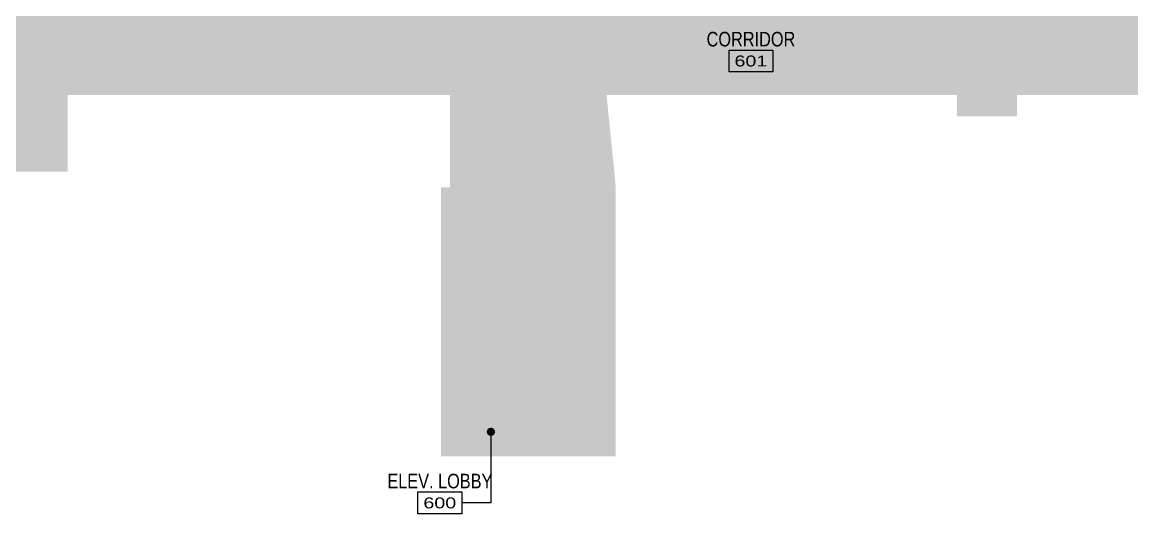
# Model space of a CAD drawing. Header units: inches. Extents: x 645 to 3337, y 547 to 1607.
# Drawn here: x 1553 to 2365, y 547 to 907 of the extents above; entities that cross this region are included whole.
import ezdxf
from ezdxf.enums import TextEntityAlignment as Align

# ---------------------------------------------------------------- set-up
doc = ezdxf.new("R2010")
doc.units = ezdxf.units.IN
doc.header["$LTSCALE"] = 96
doc.header["$MEASUREMENT"] = 0
for name, color, linetype in [('A-Anno-Spce', 7, 'Continuous'), ('A-Area-Iden', 7, 'Continuous'), ('A-Area-Iden-Name', 7, 'Continuous'), ('A-Area-Iden-Numb', 7, 'Continuous')]:
    doc.layers.add(name, color=color, linetype=linetype)
doc.styles.add('XFINE_0', font='swissl.ttf')
doc.dimstyles.get("Standard").update_dxf_attribs({"dimtxt": 0.18, "dimasz": 0.18, "dimexe": 0.18, "dimexo": 0.0625, "dimgap": 0.09, "dimtad": 0, "dimtih": 1, "dimtoh": 1, "dimdec": 4, "dimzin": 0, "dimdsep": 46, "dimtxsty": 'Standard', "dimcen": 0.09, "dimadec": 0, "dimazin": 0, "dimtfac": 1, "dimtdec": 4, "dimtofl": 0, "dimtmove": 0, "dimatfit": 3, "dimfxl": 1, "dimtolj": 1, "dimtzin": 0, "dimarcsym": 0})

# ---------------------------------------------------------------- blocks, each defined once
blk = doc.blocks.new('OTJ_Room_Tag_2_P')
at = {"layer": 'A-Area-Iden-Numb', "color": 4}
blk.add_lwpolyline([(2, -2), (2, 0), (-2, 0), (-2, -2)], close=True, dxfattribs=at)
at = {"layer": 'A-Area-Iden-Name', "style": 'XFINE_0', "width": 0.8}
blk.add_attdef('ROOM:NAME', text='', height=1.33, dxfattribs=at).set_placement((0, 0.33), align=Align.CENTER)
at = {"layer": 'A-Area-Iden-Numb', "style": 'XFINE_0', "width": 1.351376}
blk.add_attdef('ROOM:NUMBER', text='', height=1, dxfattribs=at).set_placement((-1.5, -1.5), (1.5, -1.5), align=Align.FIT)

msp = doc.modelspace()

# ---------------------------------------------------------------- hatches: boundary and pattern name
at = {"layer": 'A-Anno-Spce'}
h = msp.add_hatch(color=254, dxfattribs=at)
h.dxf.hatch_style = 1
h.paths.add_polyline_path([(3334.3, 1068.57), (3334.3, 1182.82), (3328.61, 1182.82), (3328.61, 1249.26), (3337.11, 1249.26), (3337.11, 1606.76), (2979.61, 1606.76), (2979.61, 1598.26), (2878.91, 1598.14), (2878.86, 1603.92), (2271.36, 1603.93), (2271.36, 1109.51), (2269.61, 1109.51), (2210.38, 1109.51), (2210.38, 1107.76), (2210.38, 913.26), (2478.61, 913.26), (2486.96, 913.26), (2538.59, 913.26), (2538.59, 853.26), (2478.59, 853.26), (2478.59, 603.76), (2508.09, 603.76), (2511.09, 603.76), (2535.09, 603.76), (2538.09, 603.76), (2547.98, 603.76), (2547.98, 591.32), (3334.3, 591.32), (3334.3, 1041.2), (3334.3, 1041.19), (3334.3, 1043.69), (3334.3, 1049.41)])
h.paths.add_polyline_path([(1338.61, 853.26), (1338.61, 914.27), (1408.52, 919.92), (1408.52, 913.26), (2538.59, 913.26), (2538.59, 853.26), (2281.09, 853.26), (2281.09, 837.76), (2237.09, 837.76), (2237.09, 853.26), (1980.84, 853.26), (1987.59, 785.76), (1987.59, 588.76), (1859.7, 588.76), (1859.61, 785.64), (1866.36, 785.64), (1866.36, 853.26), (1586.61, 853.26), (1586.61, 797.26), (1526.61, 797.26), (1526.61, 853.26)])

# ---------------------------------------------------------------- block references
at = {"layer": 'A-Area-Iden'}
ref = msp.add_blockref('OTJ_Room_Tag_2_P', (2086.42, 886.19), dxfattribs=dict(at, xscale=-8, yscale=8, zscale=8, rotation=359.9999999999998))
ref.add_attrib('ROOM:NUMBER', '601', dxfattribs={"layer": 'A-Area-Iden-Numb', "height": 8, "rotation": 360, "style": 'XFINE_0', "width": 1.351376}).set_placement((2074.42, 874.19), (2098.42, 874.19), align=Align.FIT)
ref.add_attrib('ROOM:NAME', 'CORRIDOR', dxfattribs={"layer": 'A-Area-Iden-Name', "height": 10.667, "style": 'XFINE_0', "width": 0.8}).set_placement((2086.47, 888.86), align=Align.CENTER)
ref = msp.add_blockref('OTJ_Room_Tag_2_P', (1858.85, 562.59), dxfattribs=dict(at, xscale=-8, yscale=8, zscale=8, rotation=359.9999999999998))
ref.add_attrib('ROOM:NUMBER', '600', dxfattribs={"layer": 'A-Area-Iden-Numb', "height": 8, "rotation": 360, "style": 'XFINE_0', "width": 1.351376}).set_placement((1846.85, 550.59), (1870.85, 550.59), align=Align.FIT)
ref.add_attrib('ROOM:NAME', 'ELEV. LOBBY', dxfattribs={"layer": 'A-Area-Iden-Name', "height": 10.6667, "style": 'XFINE_0', "width": 0.8}).set_placement((1858.91, 565.26), align=Align.CENTER)

# ---------------------------------------------------------------- leaders
msp.add_leader([(1896.21, 606.64), (1896.21, 554.59), (1874.91, 554.59)], dimstyle='Standard', override={"dimscale": 96, "dimtxt": 0.09375, "dimasz": 0.0625, "dimexe": 0.0625, "dimexo": 0.15625, "dimgap": 0.046875, "dimtad": 0, "dimtih": 0, "dimtoh": 0, "dimdec": 1, "dimzin": 3, "dimlunit": 4, "dimdle": 0.0625, "dimclrd": 15, "dimclre": 15, "dimclrt": 7, "dimtfac": 0.75, "dimtdec": 1, "dimtix": 1, "dimtofl": 1, "dimtmove": 1, "dimldrblk": 'Dot', "dimfrac": 1}, dxfattribs=at)
msp.add_leader([(1896.21, 606.64), (1896.21, 554.59), (1874.91, 554.59)], dimstyle='Standard', override={"dimscale": 96, "dimtxt": 0.09375, "dimasz": 0.0625, "dimexe": 0.0625, "dimexo": 0.15625, "dimgap": 0.046875, "dimtad": 0, "dimtih": 0, "dimtoh": 0, "dimdec": 1, "dimzin": 3, "dimlunit": 4, "dimdle": 0.0625, "dimclrd": 15, "dimclre": 15, "dimclrt": 7, "dimtfac": 0.75, "dimtdec": 1, "dimtix": 1, "dimtofl": 1, "dimtmove": 1, "dimldrblk": 'Dot', "dimfrac": 1}, dxfattribs=at)

doc.saveas('drawing.dxf')
